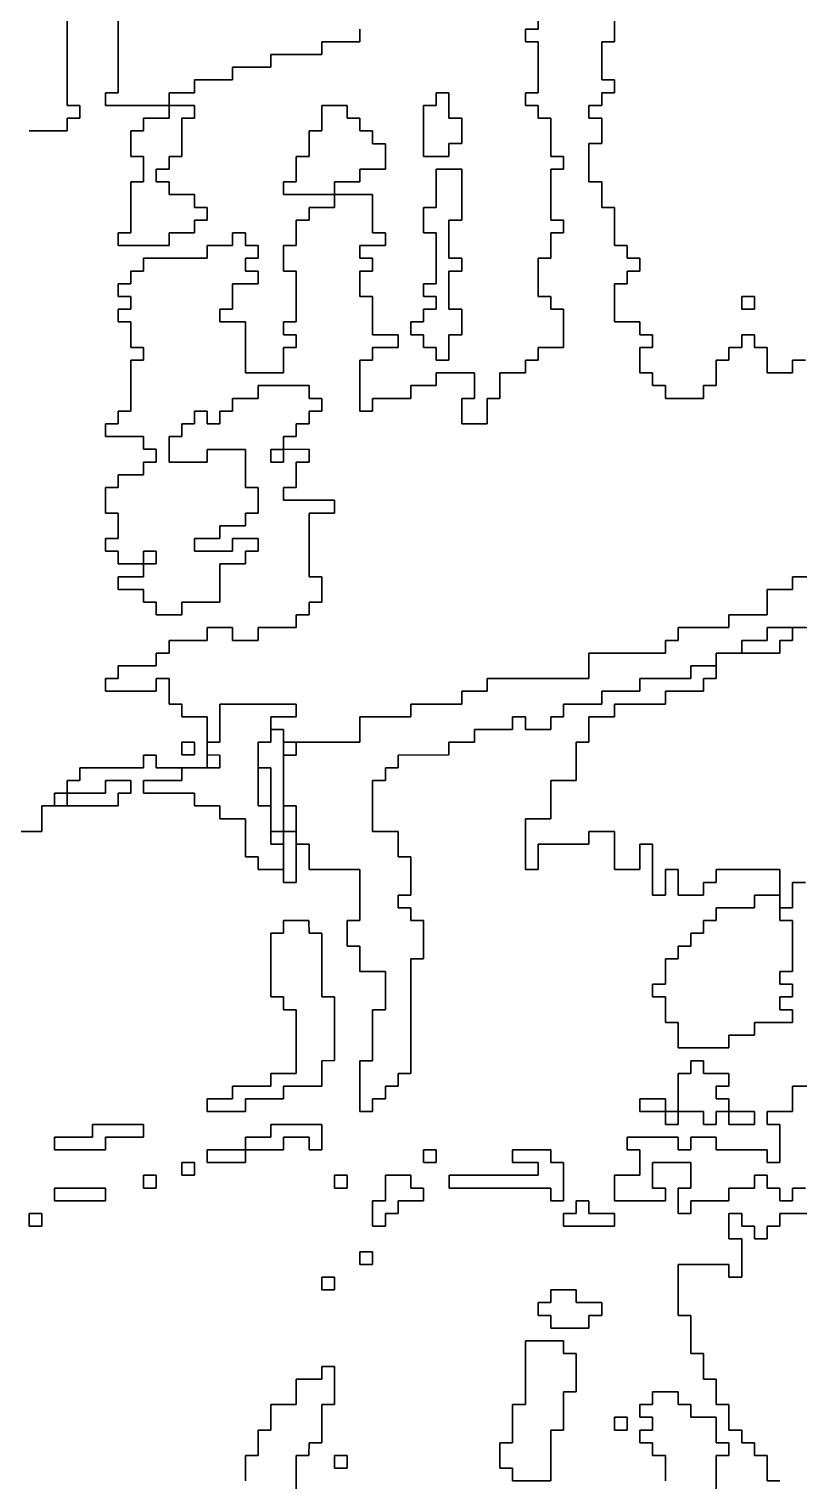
# Model space of a CAD drawing. Header units: metres. Extents: x 553506 to 563855, y 142925 to 150243.
# Drawn here: x 555700 to 555821, y 145208 to 145436 of the extents above; entities that cross this region are included whole.
import ezdxf

# ---------------------------------------------------------------- set-up
doc = ezdxf.new("R2010")
doc.units = ezdxf.units.M
doc.layers.add('C-FLOOD_ZONE_3', color=150, linetype='Continuous')

msp = doc.modelspace()

# ---------------------------------------------------------------- linework, layer by layer
at = {"layer": 'C-FLOOD_ZONE_3'}
for points in [[(555751.9994, 145436.0006), (555751.999, 145434.001), (555745.9994, 145434.0006), (555745.999, 145432.001), (555737.9994, 145432.0006), (555737.999, 145430.001), (555731.9994, 145430.0006), (555731.999, 145428.001), (555725.9994, 145428.0006), (555725.999, 145426.001), (555721.9994, 145426.0006), (555722, 145424), (555712.001, 145424.001), (555712.001, 145425.999), (555714.0006, 145425.9994), (555714.001, 145451.999)], [(555714.001, 145451.999), (555714.0006, 145425.9994), (555712.001, 145425.999), (555712.001, 145424.001), (555722, 145424), (555721.9994, 145426.0006), (555725.999, 145426.001), (555725.9994, 145428.0006), (555731.999, 145428.001), (555731.9994, 145430.0006), (555737.999, 145430.001), (555737.9994, 145432.0006), (555745.999, 145432.001), (555745.9994, 145434.0006), (555751.999, 145434.001), (555751.9994, 145436.0006)], [(555780.0006, 145444.0006), (555780.0006, 145435.9994), (555778.001, 145435.999), (555778.001, 145434.001), (555780.0006, 145434.0006), (555780.0006, 145425.9994), (555778.001, 145425.999), (555778.001, 145424.001), (555780.0006, 145424.0006), (555780.001, 145422.001), (555782.0006, 145422.0006), (555782.001, 145416.001), (555784.0006, 145416.0006), (555784.0006, 145413.9994), (555782.001, 145413.999), (555782.001, 145406.001), (555784.0006, 145406.0006), (555784.0006, 145403.9994), (555782.001, 145403.999), (555782.0006, 145399.9994), (555780.001, 145399.999), (555780.001, 145394.001), (555782.0006, 145394.0006), (555782.001, 145392.001), (555784.0006, 145392.0006), (555784.0006, 145385.9994), (555780.001, 145385.999), (555780.0006, 145383.9994), (555778.001, 145383.999), (555778.0006, 145381.9994), (555774.001, 145381.999), (555774.0006, 145377.9994), (555772.001, 145377.999), (555772.0006, 145373.9994), (555767.9994, 145373.9994), (555767.9994, 145378.0006), (555769.999, 145378.001), (555769.999, 145381.999), (555764.001, 145381.999), (555764.0006, 145379.9994), (555760.001, 145379.999), (555760.0006, 145377.9994), (555754.001, 145377.999), (555754.0006, 145375.9994), (555751.9994, 145375.9994), (555751.9994, 145384.0006), (555753.999, 145384.001), (555753.9994, 145386.0006), (555757.999, 145386.001), (555757.999, 145387.999), (555753.9994, 145387.9994), (555753.999, 145393.999), (555751.9994, 145393.9994), (555751.9994, 145398.0006), (555753.999, 145398.001), (555753.999, 145399.999), (555751.9994, 145399.9994), (555751.9994, 145402.0006), (555755.999, 145402.001), (555755.999, 145403.999), (555753.9994, 145403.9994), (555753.999, 145409.999), (555748, 145410), (555748.0006, 145407.9994), (555744.001, 145407.999), (555744.0006, 145405.9994), (555742.001, 145405.999), (555742.0006, 145401.9994), (555740.001, 145401.999), (555740.001, 145398.001), (555742.0006, 145398.0006), (555742.0006, 145389.9994), (555740.001, 145389.999), (555740.001, 145388.001), (555742.0006, 145388.0006), (555742.0006, 145385.9994), (555740.001, 145385.999), (555740.0006, 145381.9994), (555733.9994, 145381.9994), (555733.999, 145389.999), (555729.9994, 145389.9994), (555729.9994, 145392.0006), (555731.999, 145392.001), (555731.9994, 145396.0006), (555735.999, 145396.001), (555735.999, 145397.999), (555733.9994, 145397.9994), (555733.9994, 145400.0006), (555735.999, 145400.001), (555735.999, 145401.999), (555733.9994, 145401.9994), (555733.999, 145403.999), (555732.001, 145403.999), (555732.0006, 145401.9994), (555728.001, 145401.999), (555728.0006, 145399.9994), (555718.001, 145399.999), (555718.0006, 145397.9994), (555716.001, 145397.999), (555716.0006, 145395.9994), (555714.001, 145395.999), (555714.001, 145394.001), (555716.0006, 145394.0006), (555716.0006, 145391.9994), (555714.001, 145391.999), (555714.001, 145390.001), (555716.0006, 145390.0006), (555716.001, 145386.001), (555718.0006, 145386.0006), (555718.0006, 145383.9994), (555716.001, 145383.999), (555716.0006, 145375.9994), (555714.001, 145375.999), (555714.0006, 145373.9994), (555712.001, 145373.999), (555712.001, 145372.001), (555718.0006, 145372.0006), (555718.001, 145370.001), (555720.0006, 145370.0006), (555720.0006, 145367.9994), (555718.001, 145367.999), (555718.0006, 145365.9994), (555714.001, 145365.999), (555714.0006, 145363.9994), (555712.001, 145363.999), (555712.001, 145360.001), (555714.0006, 145360.0006), (555714.0006, 145355.9994), (555712.001, 145355.999), (555712.001, 145354.001), (555714.0006, 145354.0006), (555714.001, 145352.001), (555718, 145352), (555718.0006, 145349.9994), (555714.001, 145349.999), (555714.001, 145348.001), (555718.0006, 145348.0006), (555718.001, 145346.001), (555720.0006, 145346.0006), (555720.001, 145344.001), (555723.999, 145344.001), (555723.9994, 145346.0006), (555729.999, 145346.001), (555729.9994, 145352.0006), (555733.999, 145352.001), (555733.9994, 145354.0006), (555735.999, 145354.001), (555735.999, 145355.999), (555732.001, 145355.999), (555732.0006, 145353.9994), (555725.9994, 145353.9994), (555725.9994, 145356.0006), (555729.999, 145356.001), (555729.9994, 145358.0006), (555733.999, 145358.001), (555733.9994, 145360.0006), (555735.999, 145360.001), (555735.999, 145363.999), (555733.9994, 145363.9994), (555733.999, 145369.999), (555728.001, 145369.999), (555728.0006, 145367.9994), (555721.9994, 145367.9994), (555721.9994, 145372.0006), (555723.999, 145372.001), (555723.9994, 145374.0006), (555725.999, 145374.001), (555725.9994, 145376.0006), (555728.0006, 145376.0006), (555728.001, 145374.001), (555729.999, 145374.001), (555729.9994, 145376.0006), (555731.999, 145376.001), (555731.9994, 145378.0006), (555735.999, 145378.001), (555735.9994, 145380.0006), (555744.0006, 145380.0006), (555744.001, 145378.001), (555746.0006, 145378.0006), (555746.0006, 145375.9994), (555744.001, 145375.999), (555744.0006, 145373.9994), (555742.001, 145373.999), (555742.0006, 145371.9994), (555740.001, 145371.999), (555740, 145370), (555744.0006, 145370.0006), (555744.0006, 145367.9994), (555742.001, 145367.999), (555742.0006, 145363.9994), (555740.001, 145363.999), (555740.001, 145362.001), (555748.0006, 145362.0006), (555748.0006, 145359.9994), (555744.001, 145359.999), (555744.001, 145350.001), (555746.0006, 145350.0006), (555746.0006, 145345.9994), (555744.001, 145345.999), (555744.0006, 145343.9994), (555742.001, 145343.999), (555742.0006, 145341.9994), (555736.001, 145341.999), (555736.0006, 145339.9994), (555731.9994, 145339.9994), (555731.999, 145341.999), (555728.001, 145341.999), (555728.0006, 145339.9994), (555722.001, 145339.999), (555722.0006, 145337.9994), (555720.001, 145337.999), (555720.0006, 145335.9994), (555714.001, 145335.999), (555714.0006, 145333.9994), (555712.001, 145333.999), (555712.001, 145332.001), (555719.999, 145332.001), (555719.9994, 145334.0006), (555722.0006, 145334.0006), (555722.001, 145330.001), (555724.0006, 145330.0006), (555724.001, 145328.001), (555728.0006, 145328.0006), (555728.0005, 145324), (555728, 145320), (555720, 145320), (555720, 145322), (555718, 145322), (555718, 145320), (555708, 145320), (555708, 145318), (555706, 145318), (555706, 145315.999), (555704.001, 145315.999), (555704.001, 145314.0006), (555702, 145314), (555702, 145310), (555696, 145310)], [(555705.9994, 145444.0006), (555705.9994, 145423.9994), (555707.999, 145423.999), (555707.999, 145422.001), (555705.9994, 145422.0006), (555705.999, 145420.001), (555699.9994, 145420.0006)], [(555699.9994, 145420.0006), (555705.999, 145420.001), (555705.9994, 145422.0006), (555707.999, 145422.001), (555707.999, 145423.999), (555705.9994, 145423.9994), (555705.9994, 145444.0006)], [(555826, 145350), (555820, 145350), (555820, 145348), (555816, 145348), (555816, 145344), (555810, 145344), (555810, 145342), (555802, 145342), (555802, 145340), (555800, 145340), (555800, 145338), (555788, 145338), (555788, 145334), (555772, 145334), (555772, 145332), (555768, 145332), (555768, 145330), (555760, 145330), (555760, 145328), (555752, 145328), (555752, 145324), (555742.0006, 145324.0006), (555740.001, 145324.001), (555740.0006, 145326.0006), (555738, 145326.001), (555738, 145328), (555742, 145328), (555742, 145330), (555730, 145330), (555730, 145324), (555728.001, 145324), (555728.0006, 145328.0006), (555724.001, 145328.001), (555724.0006, 145330.0006), (555722.001, 145330.001), (555722.0006, 145334.0006), (555719.9994, 145334.0006), (555719.999, 145332.001), (555712.001, 145332.001), (555712.001, 145333.999), (555714.0006, 145333.9994), (555714.001, 145335.999), (555720.0006, 145335.9994), (555720.001, 145337.999), (555722.0006, 145337.9994), (555722.001, 145339.999), (555728.0006, 145339.9994), (555728.001, 145341.999), (555731.999, 145341.999), (555731.9994, 145339.9994), (555736.0006, 145339.9994), (555736.001, 145341.999), (555742.0006, 145341.9994), (555742.001, 145343.999), (555744.0006, 145343.9994), (555744.001, 145345.999), (555746.0006, 145345.9994), (555746.0006, 145350.0006), (555744.001, 145350.001), (555744.001, 145359.999), (555748.0006, 145359.9994), (555748.0006, 145362.0006), (555740.001, 145362.001), (555740.001, 145363.999), (555742.0006, 145363.9994), (555742.001, 145367.999), (555744.0006, 145367.9994), (555744.0006, 145370.0006), (555740, 145370), (555740.001, 145371.999), (555742.0006, 145371.9994), (555742.001, 145373.999), (555744.0006, 145373.9994), (555744.001, 145375.999), (555746.0006, 145375.9994), (555746.0006, 145378.0006), (555744.001, 145378.001), (555744.0006, 145380.0006), (555735.9994, 145380.0006), (555735.999, 145378.001), (555731.9994, 145378.0006), (555731.999, 145376.001), (555729.9994, 145376.0006), (555729.999, 145374.001), (555728.001, 145374.001), (555728.0006, 145376.0006), (555725.9994, 145376.0006), (555725.999, 145374.001), (555723.9994, 145374.0006), (555723.999, 145372.001), (555721.9994, 145372.0006), (555721.9994, 145367.9994), (555728.0006, 145367.9994), (555728.001, 145369.999), (555733.999, 145369.999), (555733.9994, 145363.9994), (555735.999, 145363.999), (555735.999, 145360.001), (555733.9994, 145360.0006), (555733.999, 145358.001), (555729.9994, 145358.0006), (555729.999, 145356.001), (555725.9994, 145356.0006), (555725.9994, 145353.9994), (555732.0006, 145353.9994), (555732.001, 145355.999), (555735.999, 145355.999), (555735.999, 145354.001), (555733.9994, 145354.0006), (555733.999, 145352.001), (555729.9994, 145352.0006), (555729.999, 145346.001), (555723.9994, 145346.0006), (555723.999, 145344.001), (555720.001, 145344.001), (555720.0006, 145346.0006), (555718.001, 145346.001), (555718.0006, 145348.0006), (555714.001, 145348.001), (555714.001, 145349.999), (555718.0006, 145349.9994), (555718, 145352), (555714.001, 145352.001), (555714.0006, 145354.0006), (555712.001, 145354.001), (555712.001, 145355.999), (555714.0006, 145355.9994), (555714.0006, 145360.0006), (555712.001, 145360.001), (555712.001, 145363.999), (555714.0006, 145363.9994), (555714.001, 145365.999), (555718.0006, 145365.9994), (555718.001, 145367.999), (555720.0006, 145367.9994), (555720.0006, 145370.0006), (555718.001, 145370.001), (555718.0006, 145372.0006), (555712.001, 145372.001), (555712.001, 145373.999), (555714.0006, 145373.9994), (555714.001, 145375.999), (555716.0006, 145375.9994), (555716.001, 145383.999), (555718.0006, 145383.9994), (555718.0006, 145386.0006), (555716.001, 145386.001), (555716.0006, 145390.0006), (555714.001, 145390.001), (555714.001, 145391.999), (555716.0006, 145391.9994), (555716.0006, 145394.0006), (555714.001, 145394.001), (555714.001, 145395.999), (555716.0006, 145395.9994), (555716.001, 145397.999), (555718.0006, 145397.9994), (555718.001, 145399.999), (555728.0006, 145399.9994), (555728.001, 145401.999), (555732.0006, 145401.9994), (555732.001, 145403.999), (555733.999, 145403.999), (555733.9994, 145401.9994), (555735.999, 145401.999), (555735.999, 145400.001), (555733.9994, 145400.0006), (555733.9994, 145397.9994), (555735.999, 145397.999), (555735.999, 145396.001), (555731.9994, 145396.0006), (555731.999, 145392.001), (555729.9994, 145392.0006), (555729.9994, 145389.9994), (555733.999, 145389.999), (555733.9994, 145381.9994), (555740.0006, 145381.9994), (555740.001, 145385.999), (555742.0006, 145385.9994), (555742.0006, 145388.0006), (555740.001, 145388.001), (555740.001, 145389.999), (555742.0006, 145389.9994), (555742.0006, 145398.0006), (555740.001, 145398.001), (555740.001, 145401.999), (555742.0006, 145401.9994), (555742.001, 145405.999), (555744.0006, 145405.9994), (555744.001, 145407.999), (555748.0006, 145407.9994), (555748, 145410), (555753.999, 145409.999), (555753.9994, 145403.9994), (555755.999, 145403.999), (555755.999, 145402.001), (555751.9994, 145402.0006), (555751.9994, 145399.9994), (555753.999, 145399.999), (555753.999, 145398.001), (555751.9994, 145398.0006), (555751.9994, 145393.9994), (555753.999, 145393.999), (555753.9994, 145387.9994), (555757.999, 145387.999), (555757.999, 145386.001), (555753.9994, 145386.0006), (555753.999, 145384.001), (555751.9994, 145384.0006), (555751.9994, 145375.9994), (555754.0006, 145375.9994), (555754.001, 145377.999), (555760.0006, 145377.9994), (555760.001, 145379.999), (555764.0006, 145379.9994), (555764.001, 145381.999), (555769.999, 145381.999), (555769.999, 145378.001), (555767.9994, 145378.0006), (555767.9994, 145373.9994), (555772.0006, 145373.9994), (555772.001, 145377.999), (555774.0006, 145377.9994), (555774.001, 145381.999), (555778.0006, 145381.9994), (555778.001, 145383.999), (555780.0006, 145383.9994), (555780.001, 145385.999), (555784.0006, 145385.9994), (555784.0006, 145392.0006), (555782.001, 145392.001), (555782.0006, 145394.0006), (555780.001, 145394.001), (555780.001, 145399.999), (555782.0006, 145399.9994), (555782.001, 145403.999), (555784.0006, 145403.9994), (555784.0006, 145406.0006), (555782.001, 145406.001), (555782.001, 145413.999), (555784.0006, 145413.9994), (555784.0006, 145416.0006), (555782.001, 145416.001), (555782.0006, 145422.0006), (555780.001, 145422.001), (555780.0006, 145424.0006), (555778.001, 145424.001), (555778.001, 145425.999), (555780.0006, 145425.9994), (555780.0006, 145434.0006), (555778.001, 145434.001), (555778.001, 145435.999), (555780.0006, 145435.9994), (555780.0006, 145444.0006)], [(555791.999, 145443.999), (555791.999, 145434.001), (555789.9994, 145434.0006), (555789.999, 145430), (555789.9994, 145427.9994), (555791.999, 145427.999), (555791.999, 145426.001), (555789.9994, 145426.0006), (555789.999, 145424.001), (555787.9994, 145424.0006), (555787.9994, 145421.9994), (555789.999, 145421.999), (555789.999, 145420), (555789.999, 145418.001), (555787.9994, 145418.0006), (555787.9994, 145411.9994), (555789.999, 145411.999), (555789.9994, 145407.9994), (555791.999, 145407.999), (555791.999, 145404), (555791.9994, 145401.9994), (555793.999, 145401.999), (555793.9994, 145399.9994), (555795.999, 145399.999), (555795.999, 145398.001), (555793.9994, 145398.0006), (555793.999, 145396.001), (555791.9994, 145396.0006), (555791.999, 145392), (555791.9994, 145389.9994), (555795.999, 145389.999), (555795.9994, 145387.9994), (555797.999, 145387.999), (555797.999, 145386.001), (555795.9994, 145386.0006), (555795.999, 145384), (555795.9994, 145381.9994), (555797.999, 145381.999), (555797.9994, 145379.9994), (555799.999, 145379.999), (555799.9994, 145377.9994), (555806.0006, 145377.9994), (555806.001, 145379.999), (555808.0006, 145379.9994), (555808.001, 145383.999), (555810.0006, 145383.9994), (555810.001, 145385.999), (555812.0006, 145385.9994), (555812.001, 145387.999), (555813.999, 145387.999), (555813.9994, 145385.9994), (555815.999, 145385.999), (555815.9994, 145381.9994), (555820.0006, 145381.9994), (555820.001, 145383.999), (555822, 145383.999)], [(555822, 145383.999), (555820.001, 145383.999), (555820.0006, 145381.9994), (555815.9994, 145381.9994), (555815.999, 145385.999), (555813.9994, 145385.9994), (555813.999, 145387.999), (555812.001, 145387.999), (555812.0006, 145385.9994), (555810.001, 145385.999), (555810.0006, 145383.9994), (555808.001, 145383.999), (555808.0006, 145379.9994), (555806.001, 145379.999), (555806.0006, 145377.9994), (555799.9994, 145377.9994), (555799.999, 145379.999), (555797.9994, 145379.9994), (555797.999, 145381.999), (555795.9994, 145381.9994), (555795.999, 145384), (555795.9994, 145386.0006), (555797.999, 145386.001), (555797.999, 145387.999), (555795.9994, 145387.9994), (555795.999, 145389.999), (555791.9994, 145389.9994), (555791.999, 145392), (555791.9994, 145396.0006), (555793.999, 145396.001), (555793.9994, 145398.0006), (555795.999, 145398.001), (555795.999, 145399.999), (555793.9994, 145399.9994), (555793.999, 145401.999), (555791.9994, 145401.9994), (555791.999, 145404), (555791.999, 145407.999), (555789.9994, 145407.9994), (555789.999, 145411.999), (555787.9994, 145411.9994), (555787.9994, 145418.0006), (555789.999, 145418.001), (555789.999, 145420), (555789.999, 145421.999), (555787.9994, 145421.9994), (555787.9994, 145424.0006), (555789.999, 145424.001), (555789.9994, 145426.0006), (555791.999, 145426.001), (555791.999, 145427.999), (555789.9994, 145427.9994), (555789.999, 145430), (555789.9994, 145434.0006), (555791.999, 145434.001), (555791.999, 145443.999)], [(555821.999, 145342.001), (555815.9994, 145342.0006), (555815.999, 145340.001), (555811.9994, 145340.0006), (555811.999, 145338.001), (555807.9994, 145338.0006), (555807.999, 145336.001), (555803.9994, 145336.0006), (555803.999, 145334.001), (555795.9994, 145334.0006), (555795.999, 145332.001), (555789.9994, 145332.0006), (555789.999, 145330.001), (555783.9994, 145330.0006), (555783.999, 145328.001), (555781.9994, 145328.0006), (555781.999, 145326.001), (555778.001, 145326.001), (555778.0006, 145328.0006), (555775.9994, 145328.0006), (555775.999, 145326.001), (555769.9994, 145326.0006), (555769.999, 145324.001), (555765.9994, 145324.0006), (555765.999, 145322.001), (555757.9994, 145322.0006), (555757.999, 145320.001), (555755.9994, 145320.0006), (555755.999, 145318.001), (555753.9994, 145318.0006), (555753.9994, 145309.9994), (555757.999, 145309.999), (555757.9994, 145305.9994), (555759.999, 145305.999), (555759.999, 145300.001), (555757.9994, 145300.0006), (555757.9994, 145297.9994), (555759.999, 145297.999), (555759.9994, 145295.9994), (555761.999, 145295.999), (555761.999, 145290.001), (555759.9994, 145290.0006), (555759.999, 145272.001), (555757.9994, 145272.0006), (555757.999, 145270.001), (555755.9994, 145270.0006), (555755.999, 145268.001), (555753.9994, 145268.0006), (555753.999, 145266.001), (555752.001, 145266.001), (555752.001, 145270), (555752.001, 145273.999), (555754.0006, 145273.9994), (555754.001, 145276), (555754.001, 145281.999), (555756.0006, 145281.9994), (555756.0006, 145288.0006), (555752.001, 145288.001), (555752.0006, 145292.0006), (555750.001, 145292.001), (555750.001, 145295.999), (555752.0006, 145295.9994), (555752.0006, 145304.0006), (555744.001, 145304.001), (555744.0006, 145308.0006), (555742.001, 145308.001), (555742.001, 145312), (555742.0006, 145314.0006), (555740.001, 145314.001), (555740.001, 145316), (555740.001, 145321.999), (555742.0006, 145321.9994), (555742.001, 145324), (555752, 145324), (555752, 145328), (555760, 145328), (555760, 145330), (555768, 145330), (555768, 145332), (555772, 145332), (555772, 145334), (555788, 145334), (555788, 145338), (555800, 145338), (555800, 145340), (555802, 145340), (555802, 145342), (555810, 145342), (555810, 145344), (555816, 145344), (555816, 145348), (555820, 145348), (555820, 145350), (555826, 145350)], [(555822, 145302), (555820, 145302), (555820, 145298), (555818, 145298), (555818, 145304), (555808, 145304), (555808, 145302), (555806, 145302), (555806, 145300), (555802, 145300), (555802, 145304), (555800, 145304), (555800, 145300), (555798, 145300), (555798, 145308), (555796, 145308), (555796, 145304), (555792, 145304), (555792, 145310), (555788, 145310), (555788, 145308), (555780, 145308), (555780, 145304), (555778, 145304), (555778, 145312), (555782, 145312), (555782, 145318), (555786, 145318), (555786, 145324), (555788, 145324), (555788, 145328), (555792, 145328), (555792, 145330), (555800, 145330), (555800, 145332), (555806, 145332), (555806, 145334), (555808, 145334), (555808, 145338), (555818, 145338), (555818, 145340), (555820, 145340), (555820, 145342), (555828, 145342)], [(555696, 145310), (555702, 145310), (555702, 145314), (555706, 145314.0005), (555713.999, 145314.001), (555713.9994, 145316.0006), (555715.999, 145316.001), (555715.999, 145317.999), (555712.001, 145317.999), (555712.0006, 145315.9994), (555706, 145315.999), (555706, 145318), (555708, 145318), (555708, 145320), (555718, 145320), (555718, 145322), (555720, 145322), (555720, 145320), (555724.001, 145319.9995), (555724.0006, 145317.9994), (555718.001, 145317.999), (555718.001, 145316.001), (555726.0006, 145316.0006), (555726.001, 145314.001), (555730.0006, 145314.0006), (555730.001, 145312.001), (555734.0006, 145312.0006), (555734.001, 145306.001), (555736.0006, 145306.0006), (555736.001, 145304.001), (555739.9994, 145304.001), (555740, 145302), (555741.9995, 145302), (555742, 145304.001), (555742, 145305.999), (555742.0005, 145308.001), (555744.0006, 145308.0006), (555744.001, 145304.001), (555752.0006, 145304.0006), (555752.0006, 145295.9994), (555750.001, 145295.999), (555750.001, 145292.001), (555752.0006, 145292.0006), (555752.001, 145288.001), (555756.0006, 145288.0006), (555756.0006, 145281.9994), (555754.001, 145281.999), (555754.001, 145276), (555754.0006, 145273.9994), (555752.001, 145273.999), (555752.001, 145270), (555752.001, 145266.001), (555753.999, 145266.001), (555753.9994, 145268.0006), (555755.999, 145268.001), (555755.9994, 145270.0006), (555757.999, 145270.001), (555757.9994, 145272.0006), (555759.999, 145272.001), (555759.9994, 145290.0006), (555761.999, 145290.001), (555761.999, 145295.999), (555759.9994, 145295.9994), (555759.999, 145297.999), (555757.9994, 145297.9994), (555757.9994, 145300.0006), (555759.999, 145300.001), (555759.999, 145305.999), (555757.9994, 145305.9994), (555757.999, 145309.999), (555753.9994, 145309.9994), (555753.9994, 145318.0006), (555755.999, 145318.001), (555755.9994, 145320.0006), (555757.999, 145320.001), (555757.9994, 145322.0006), (555765.999, 145322.001), (555765.9994, 145324.0006), (555769.999, 145324.001), (555769.9994, 145326.0006), (555775.999, 145326.001), (555775.9994, 145328.0006), (555778.0006, 145328.0006), (555778.001, 145326.001), (555781.999, 145326.001), (555781.9994, 145328.0006), (555783.999, 145328.001), (555783.9994, 145330.0006), (555789.999, 145330.001), (555789.9994, 145332.0006), (555795.999, 145332.001), (555795.9994, 145334.0006), (555803.999, 145334.001), (555803.9994, 145336.0006), (555807.9994, 145336.001), (555808, 145334), (555806, 145334), (555806, 145332), (555800, 145332), (555800, 145330), (555792, 145330), (555792, 145328), (555788, 145328), (555788, 145324), (555786, 145324), (555786, 145318), (555782, 145318), (555782, 145312), (555778, 145312), (555778, 145304), (555780, 145304), (555780, 145308), (555788, 145308), (555788, 145310), (555792, 145310), (555792, 145304), (555796, 145304), (555796, 145308), (555798, 145308), (555798, 145300), (555800, 145300), (555800, 145304), (555802, 145304), (555802, 145300), (555806, 145300), (555806, 145302), (555808, 145302), (555808, 145304), (555818, 145304), (555817.9994, 145299.999), (555814.001, 145299.999), (555814.0006, 145297.9994), (555808.001, 145297.999), (555808.0006, 145295.9994), (555806.001, 145295.999), (555806.0006, 145293.9994), (555804.001, 145293.999), (555804.0006, 145291.9994), (555802.001, 145291.999), (555802.0006, 145289.9994), (555800.001, 145289.999), (555800.0006, 145285.9994), (555798.001, 145285.999), (555798.001, 145284.001), (555800.0006, 145284.0006), (555800.001, 145280.001), (555802.0006, 145280.0006), (555802.001, 145276.001), (555809.999, 145276.001), (555809.9994, 145278.0006), (555813.999, 145278.001), (555813.9994, 145280.0006), (555819.999, 145280.001), (555819.999, 145281.999), (555817.9994, 145281.9994), (555817.9994, 145284.0006), (555819.999, 145284.001), (555819.999, 145285.999), (555817.9994, 145285.9994), (555817.9994, 145288.0006), (555819.999, 145288.001), (555819.999, 145295.999), (555817.9994, 145295.9994), (555817.9996, 145298), (555820, 145298), (555820, 145302), (555822, 145302)], [(555828.0006, 145269.9994), (555820.001, 145269.999), (555820.0006, 145265.9994), (555816.001, 145265.999), (555816.001, 145264.001), (555818.0006, 145264.0006), (555818.0006, 145257.9994), (555815.9994, 145257.9994), (555815.999, 145259.999), (555807.9994, 145259.9994), (555807.999, 145261.999), (555804.001, 145261.999), (555804.0006, 145259.9994), (555801.9994, 145259.9994), (555801.999, 145261.999), (555794.001, 145261.999), (555794.001, 145260.001), (555796.0006, 145260.0006), (555796.0006, 145255.9994), (555792.001, 145255.999), (555792.001, 145252.001), (555799.999, 145252.001), (555799.999, 145253.999), (555797.9994, 145253.9994), (555797.9994, 145258.0006), (555804.0006, 145258.0006), (555804.0006, 145253.9994), (555802.001, 145253.999), (555802.001, 145250.001), (555803.999, 145250.001), (555803.9994, 145252.0006), (555809.999, 145252.001), (555809.9994, 145254.0006), (555813.999, 145254.001), (555813.9994, 145256.0006), (555816.0006, 145256.0006), (555816.001, 145254.001), (555818.0006, 145254.0006), (555818.001, 145252.001), (555819.999, 145252.001), (555819.9994, 145254.0006), (555822.0006, 145254.0006)], [(555822.0006, 145254.0006), (555819.9994, 145254.0006), (555819.999, 145252.001), (555818.001, 145252.001), (555818.0006, 145254.0006), (555816.001, 145254.001), (555816.0006, 145256.0006), (555813.9994, 145256.0006), (555813.999, 145254.001), (555809.9994, 145254.0006), (555809.999, 145252.001), (555803.9994, 145252.0006), (555803.999, 145250.001), (555802.001, 145250.001), (555802.001, 145253.999), (555804.0006, 145253.9994), (555804.0006, 145258.0006), (555797.9994, 145258.0006), (555797.9994, 145253.9994), (555799.999, 145253.999), (555799.999, 145252.001), (555792.001, 145252.001), (555792.001, 145255.999), (555796.0006, 145255.9994), (555796.0006, 145260.0006), (555794.001, 145260.001), (555794.001, 145261.999), (555801.999, 145261.999), (555801.9994, 145259.9994), (555804.0006, 145259.9994), (555804.001, 145261.999), (555807.999, 145261.999), (555807.9994, 145259.9994), (555815.999, 145259.999), (555815.9994, 145257.9994), (555818.0006, 145257.9994), (555818.0006, 145264.0006), (555816.001, 145264.001), (555816.001, 145265.999), (555820.0006, 145265.9994), (555820.001, 145269.999), (555828.0006, 145269.9994)], [(555830.0006, 145249.9994), (555818.001, 145249.999), (555818.0006, 145247.9994), (555816.001, 145247.999), (555816.0006, 145245.9994), (555813.9994, 145245.9994), (555813.999, 145247.999), (555811.9994, 145247.9994), (555811.999, 145249.999), (555810.001, 145249.999), (555810.001, 145246.001), (555812.0006, 145246.0006), (555812.0006, 145239.9994), (555809.9994, 145239.9994), (555809.999, 145241.999), (555802.001, 145241.999), (555802.001, 145234.001), (555804.0006, 145234.0006), (555804.001, 145228.001), (555806.0006, 145228.0006), (555806.001, 145224.001), (555808.0006, 145224.0006), (555808.001, 145220.001), (555810.0006, 145220.0006), (555810.001, 145216.001), (555812.0006, 145216.0006), (555812.001, 145214.001), (555814.0006, 145214.0006), (555814.001, 145212.001), (555816.0006, 145212.0006), (555816.001, 145208.001), (555818.0006, 145208.0006)], [(555818.0006, 145208.0006), (555816.001, 145208.001), (555816.0006, 145212.0006), (555814.001, 145212.001), (555814.0006, 145214.0006), (555812.001, 145214.001), (555812.0006, 145216.0006), (555810.001, 145216.001), (555810.0006, 145220.0006), (555808.001, 145220.001), (555808.0006, 145224.0006), (555806.001, 145224.001), (555806.0006, 145228.0006), (555804.001, 145228.001), (555804.0006, 145234.0006), (555802.001, 145234.001), (555802.001, 145241.999), (555809.999, 145241.999), (555809.9994, 145239.9994), (555812.0006, 145239.9994), (555812.0006, 145246.0006), (555810.001, 145246.001), (555810.001, 145249.999), (555811.999, 145249.999), (555811.9994, 145247.9994), (555813.999, 145247.999), (555813.9994, 145245.9994), (555816.0006, 145245.9994), (555816.001, 145247.999), (555818.0006, 145247.9994), (555818.001, 145249.999), (555830.0006, 145249.9994)], [(555741.999, 145206.001), (555741.9994, 145212.0006), (555743.999, 145212.001), (555743.9994, 145214.0006), (555745.999, 145214.001), (555745.9994, 145220.0006), (555747.999, 145220.001), (555747.999, 145225.999), (555746.001, 145225.999), (555746.0006, 145223.9994), (555742.001, 145223.999), (555742.0006, 145219.9994), (555738.001, 145219.999), (555738.0006, 145215.9994), (555736.001, 145215.999), (555736.0006, 145211.9994), (555734.001, 145211.999), (555734.0006, 145207.9994)], [(555734.0006, 145207.9994), (555734.001, 145211.999), (555736.0006, 145211.9994), (555736.001, 145215.999), (555738.0006, 145215.9994), (555738.001, 145219.999), (555742.0006, 145219.9994), (555742.001, 145223.999), (555746.0006, 145223.9994), (555746.001, 145225.999), (555747.999, 145225.999), (555747.999, 145220.001), (555745.9994, 145220.0006), (555745.999, 145214.001), (555743.9994, 145214.0006), (555743.999, 145212.001), (555741.9994, 145212.0006), (555741.999, 145206.001)], [(555807.9994, 145205.9994), (555807.9994, 145212.0006), (555809.999, 145212.001), (555809.999, 145213.999), (555807.9994, 145213.9994), (555807.999, 145217.999), (555803.9994, 145217.9994), (555803.999, 145219.999), (555801.9994, 145219.9994), (555801.999, 145221.999), (555798.001, 145221.999), (555798.0006, 145219.9994), (555796.001, 145219.999), (555796.001, 145218.001), (555798.0006, 145218.0006), (555798.0006, 145215.9994), (555796.001, 145215.999), (555796.001, 145214.001), (555798.0006, 145214.0006), (555798.001, 145212.001), (555800.0006, 145212.0006), (555800.0006, 145207.9994)], [(555800.0006, 145207.9994), (555800.0006, 145212.0006), (555798.001, 145212.001), (555798.0006, 145214.0006), (555796.001, 145214.001), (555796.001, 145215.999), (555798.0006, 145215.9994), (555798.0006, 145218.0006), (555796.001, 145218.001), (555796.001, 145219.999), (555798.0006, 145219.9994), (555798.001, 145221.999), (555801.999, 145221.999), (555801.9994, 145219.9994), (555803.999, 145219.999), (555803.9994, 145217.9994), (555807.999, 145217.999), (555807.9994, 145213.9994), (555809.999, 145213.999), (555809.999, 145212.001), (555807.9994, 145212.0006), (555807.9994, 145205.9994)]]:
    msp.add_lwpolyline(points, dxfattribs=at)
for points in [[(555762.001, 145423.999), (555764.0006, 145423.9994), (555764.001, 145425.999), (555765.999, 145425.999), (555765.9994, 145421.9994), (555767.999, 145421.999), (555767.999, 145418.001), (555765.9994, 145418.0006), (555765.999, 145416.001), (555762.001, 145416.001), (555762.001, 145423.999)], [(555764.001, 145425.999), (555764.0006, 145423.9994), (555762.001, 145423.999), (555762.001, 145416.001), (555765.999, 145416.001), (555765.9994, 145418.0006), (555767.999, 145418.001), (555767.999, 145421.999), (555765.9994, 145421.9994), (555765.999, 145425.999), (555764.001, 145425.999)], [(555721.9994, 145404.0006), (555721.999, 145402.001), (555714.001, 145402.001), (555714.001, 145403.999), (555716.0006, 145403.9994), (555716.001, 145411.999), (555718.0006, 145411.9994), (555718.0006, 145416.0006), (555716.001, 145416.001), (555716.001, 145419.999), (555718.0006, 145419.9994), (555718.001, 145421.999), (555722.0006, 145421.9994), (555722, 145424), (555725.999, 145423.999), (555725.999, 145422.001), (555723.9994, 145422.0006), (555723.999, 145416.001), (555721.9994, 145416.0006), (555721.999, 145414.001), (555719.9994, 145414.0006), (555719.9994, 145411.9994), (555721.999, 145411.999), (555721.9994, 145409.9994), (555725.999, 145409.999), (555725.9994, 145407.9994), (555727.999, 145407.999), (555727.999, 145406.001), (555725.9994, 145406.0006), (555725.999, 145404.001), (555721.9994, 145404.0006)], [(555722.0006, 145421.9994), (555718.001, 145421.999), (555718.0006, 145419.9994), (555716.001, 145419.999), (555716.001, 145416.001), (555718.0006, 145416.0006), (555718.0006, 145411.9994), (555716.001, 145411.999), (555716.0006, 145403.9994), (555714.001, 145403.999), (555714.001, 145402.001), (555721.999, 145402.001), (555721.9994, 145404.0006), (555725.999, 145404.001), (555725.9994, 145406.0006), (555727.999, 145406.001), (555727.999, 145407.999), (555725.9994, 145407.9994), (555725.999, 145409.999), (555721.9994, 145409.9994), (555721.999, 145411.999), (555719.9994, 145411.9994), (555719.9994, 145414.0006), (555721.999, 145414.001), (555721.9994, 145416.0006), (555723.999, 145416.001), (555723.9994, 145422.0006), (555725.999, 145422.001), (555725.999, 145423.999), (555722, 145424), (555722.0006, 145421.9994)], [(555747.9994, 145412.0006), (555748, 145410), (555740.001, 145410.001), (555740.001, 145411.999), (555742.0006, 145411.9994), (555742.001, 145415.999), (555744.0006, 145415.9994), (555744.001, 145419.999), (555746.0006, 145419.9994), (555746.001, 145423.999), (555749.999, 145423.999), (555749.9994, 145421.9994), (555751.999, 145421.999), (555751.9994, 145419.9994), (555753.999, 145419.999), (555753.9994, 145417.9994), (555755.999, 145417.999), (555755.999, 145414.001), (555751.9994, 145414.0006), (555751.999, 145412.001), (555747.9994, 145412.0006)], [(555747.9994, 145412.0006), (555751.999, 145412.001), (555751.9994, 145414.0006), (555755.999, 145414.001), (555755.999, 145417.999), (555753.9994, 145417.9994), (555753.999, 145419.999), (555751.9994, 145419.9994), (555751.999, 145421.999), (555749.9994, 145421.9994), (555749.999, 145423.999), (555746.001, 145423.999), (555746.0006, 145419.9994), (555744.001, 145419.999), (555744.0006, 145415.9994), (555742.001, 145415.999), (555742.0006, 145411.9994), (555740.001, 145411.999), (555740.001, 145410.001), (555748, 145410), (555747.9994, 145412.0006)], [(555767.999, 145398.001), (555765.9994, 145398.0006), (555765.9994, 145391.9994), (555767.999, 145391.999), (555767.999, 145388.001), (555765.9994, 145388.0006), (555765.999, 145384.001), (555764.001, 145384.001), (555764.0006, 145386.0006), (555762.001, 145386.001), (555762.0006, 145388.0006), (555760.001, 145388.001), (555760.001, 145389.999), (555762.0006, 145389.9994), (555762.001, 145391.999), (555764.0006, 145391.9994), (555764.0006, 145394.0006), (555762.001, 145394.001), (555762.001, 145395.999), (555764.0006, 145395.9994), (555764.0006, 145404.0006), (555762.001, 145404.001), (555762.001, 145407.999), (555764.0006, 145407.9994), (555764.001, 145413.999), (555767.999, 145413.999), (555767.999, 145406.001), (555765.9994, 145406.0006), (555765.9994, 145399.9994), (555767.999, 145399.999), (555767.999, 145398.001)], [(555764.0006, 145386.0006), (555764.001, 145384.001), (555765.999, 145384.001), (555765.9994, 145388.0006), (555767.999, 145388.001), (555767.999, 145391.999), (555765.9994, 145391.9994), (555765.9994, 145398.0006), (555767.999, 145398.001), (555767.999, 145399.999), (555765.9994, 145399.9994), (555765.9994, 145406.0006), (555767.999, 145406.001), (555767.999, 145413.999), (555764.001, 145413.999), (555764.0006, 145407.9994), (555762.001, 145407.999), (555762.001, 145404.001), (555764.0006, 145404.0006), (555764.0006, 145395.9994), (555762.001, 145395.999), (555762.001, 145394.001), (555764.0006, 145394.0006), (555764.0006, 145391.9994), (555762.001, 145391.999), (555762.0006, 145389.9994), (555760.001, 145389.999), (555760.001, 145388.001), (555762.0006, 145388.0006), (555762.001, 145386.001), (555764.0006, 145386.0006)], [(555812.001, 145392.001), (555812.001, 145393.999), (555813.999, 145393.999), (555813.999, 145392.001), (555812.001, 145392.001)], [(555812.001, 145393.999), (555812.001, 145392.001), (555813.999, 145392.001), (555813.999, 145393.999), (555812.001, 145393.999)], [(555738.001, 145369.999), (555740, 145370), (555739.999, 145368.001), (555738.001, 145368.001), (555738.001, 145369.999)], [(555738.001, 145369.999), (555738.001, 145368.001), (555739.999, 145368.001), (555740, 145370), (555738.001, 145369.999)], [(555720.0006, 145351.9994), (555720.0006, 145354.0006), (555717.9994, 145354.0006), (555718, 145352), (555720.0006, 145351.9994)], [(555717.9994, 145354.0006), (555720.0006, 145354.0006), (555720.0006, 145351.9994), (555718, 145352), (555717.9994, 145354.0006)], [(555811.9994, 145340.0006), (555815.999, 145340.001), (555815.9994, 145342.0006), (555820, 145342.0004), (555820, 145340), (555818, 145340), (555818, 145338), (555811.999, 145338.0007), (555811.9994, 145340.0006)], [(555735.9994, 145313.9994), (555737.999, 145313.999), (555737.9994, 145307.9994), (555739.999, 145307.999), (555739.999, 145306), (555739.999, 145304.001), (555736.001, 145304.001), (555736.0006, 145306.0006), (555734.001, 145306.001), (555734.0006, 145312.0006), (555730.001, 145312.001), (555730.0006, 145314.0006), (555726.001, 145314.001), (555726.0006, 145316.0006), (555718.001, 145316.001), (555718.001, 145317.999), (555724.0006, 145317.9994), (555724.001, 145319.999), (555730.0006, 145319.9994), (555730.0006, 145322.0006), (555728.001, 145322.001), (555728.001, 145324), (555730, 145324), (555730, 145330), (555742, 145330), (555742, 145328), (555738, 145328), (555737.9994, 145326.0006), (555737.999, 145324.001), (555735.9994, 145324.0006), (555735.9994, 145313.9994)], [(555740, 145322), (555740, 145316), (555740, 145312.001), (555740, 145310), (555738, 145310), (555738, 145315.999), (555737.9995, 145320), (555736, 145320), (555736, 145324), (555738, 145324), (555738, 145326.001), (555740.0006, 145326.0006), (555740.0005, 145324.0005), (555740, 145322)], [(555724.001, 145322.001), (555724.001, 145323.999), (555725.999, 145323.999), (555725.999, 145322.001), (555724.001, 145322.001)], [(555724.001, 145323.999), (555724.001, 145322.001), (555725.999, 145322.001), (555725.999, 145323.999), (555724.001, 145323.999)], [(555740, 145324), (555742.001, 145324), (555742.0006, 145321.9994), (555740.0003, 145321.9997), (555740, 145324)], [(555728.0006, 145322.001), (555730.0006, 145322.0006), (555730.0006, 145319.9994), (555728, 145319.9997), (555728.0006, 145322.001)], [(555706, 145314.001), (555706, 145315.999), (555712.0006, 145315.9994), (555712.001, 145317.999), (555715.999, 145317.999), (555715.999, 145316.001), (555713.9994, 145316.0006), (555713.999, 145314.001), (555706, 145314.001)], [(555735.9997, 145320), (555737.9995, 145320), (555738, 145315.999), (555737.9994, 145313.999), (555735.9994, 145313.9994), (555735.9997, 145320)], [(555706, 145315.999), (555706, 145314.001), (555704.001, 145314.001), (555704.001, 145315.999), (555706, 145315.999)], [(555740, 145312.001), (555740.0006, 145314.001), (555742.0006, 145314.0006), (555742.001, 145312), (555742.0004, 145310), (555740, 145310), (555740, 145312.001)], [(555737.9996, 145310), (555740, 145310), (555739.9995, 145307.999), (555737.9994, 145307.9994), (555737.9996, 145310)], [(555740, 145306), (555740, 145307.999), (555740, 145310), (555742, 145310), (555742, 145308.001), (555742, 145305.999), (555742, 145304.001), (555741.9995, 145302), (555740, 145302), (555740, 145306)], [(555798.001, 145285.999), (555800.0006, 145285.9994), (555800.001, 145289.999), (555802.0006, 145289.9994), (555802.001, 145291.999), (555804.0006, 145291.9994), (555804.001, 145293.999), (555806.0006, 145293.9994), (555806.001, 145295.999), (555808.0006, 145295.9994), (555808.001, 145297.999), (555814.0006, 145297.9994), (555814.001, 145299.999), (555817.999, 145299.999), (555817.9994, 145295.9994), (555819.999, 145295.999), (555819.999, 145288.001), (555817.9994, 145288.0006), (555817.9994, 145285.9994), (555819.999, 145285.999), (555819.999, 145284.001), (555817.9994, 145284.0006), (555817.9994, 145281.9994), (555819.999, 145281.999), (555819.999, 145280.001), (555813.9994, 145280.0006), (555813.999, 145278.001), (555809.9994, 145278.0006), (555809.999, 145276.001), (555802.001, 145276.001), (555802.0006, 145280.0006), (555800.001, 145280.001), (555800.0006, 145284.0006), (555798.001, 145284.001), (555798.001, 145285.999)], [(555740.001, 145295.999), (555740.0006, 145293.9994), (555738.001, 145293.999), (555738.001, 145284.001), (555740.0006, 145284.0006), (555740.001, 145282.001), (555742.0006, 145282.0006), (555742.0006, 145271.9994), (555738.001, 145271.999), (555738.0006, 145269.9994), (555732.001, 145269.999), (555732.0006, 145267.9994), (555728.001, 145267.999), (555728.001, 145266.001), (555732, 145266.001), (555733.999, 145266.001), (555733.9994, 145268.0006), (555738, 145268.001), (555739.999, 145268.001), (555739.9994, 145270.0006), (555744, 145270.001), (555745.999, 145270.001), (555745.9994, 145274.0006), (555747.999, 145274.001), (555747.999, 145283.999), (555745.9994, 145283.9994), (555745.999, 145292), (555745.999, 145293.999), (555743.9994, 145293.9994), (555743.999, 145295.999), (555740.001, 145295.999)], [(555738, 145268.001), (555733.9994, 145268.0006), (555733.999, 145266.001), (555732, 145266.001), (555728.001, 145266.001), (555728.001, 145267.999), (555732.0006, 145267.9994), (555732.001, 145269.999), (555738.0006, 145269.9994), (555738.001, 145271.999), (555742.0006, 145271.9994), (555742.0006, 145282.0006), (555740.001, 145282.001), (555740.0006, 145284.0006), (555738.001, 145284.001), (555738.001, 145293.999), (555740.0006, 145293.9994), (555740.001, 145295.999), (555743.999, 145295.999), (555743.9994, 145293.9994), (555745.999, 145293.999), (555745.999, 145292), (555745.9994, 145283.9994), (555747.999, 145283.999), (555747.999, 145274.001), (555745.9994, 145274.0006), (555745.999, 145270.001), (555744, 145270.001), (555739.9994, 145270.0006), (555739.999, 145268.001), (555738, 145268.001)], [(555806.0006, 145266.0006), (555806.001, 145264.001), (555807.999, 145264.001), (555807.9994, 145266.0006), (555810, 145266), (555809.999, 145267.999), (555807.9994, 145267.9994), (555807.9994, 145270.0006), (555809.999, 145270.001), (555809.999, 145271.999), (555805.9994, 145271.9994), (555805.999, 145273.999), (555804.001, 145273.999), (555804.0006, 145271.9994), (555802.001, 145271.999), (555802, 145266), (555806.0006, 145266.0006)], [(555809.999, 145270.001), (555807.9994, 145270.0006), (555807.9994, 145267.9994), (555809.999, 145267.999), (555810, 145266), (555807.9994, 145266.0006), (555807.999, 145264.001), (555806.001, 145264.001), (555806.0006, 145266.0006), (555802, 145266), (555802.001, 145271.999), (555804.0006, 145271.9994), (555804.001, 145273.999), (555805.999, 145273.999), (555805.9994, 145271.9994), (555809.999, 145271.999), (555809.999, 145270.001)], [(555796.001, 145266.001), (555800, 145266), (555799.999, 145267.999), (555796.001, 145267.999), (555796.001, 145266.001)], [(555799.999, 145267.999), (555800, 145266), (555796.001, 145266.001), (555796.001, 145267.999), (555799.999, 145267.999)], [(555800.001, 145264.001), (555801.999, 145264.001), (555802, 145266), (555800, 145266), (555800.001, 145264.001)], [(555800.001, 145264.001), (555800, 145266), (555802, 145266), (555801.999, 145264.001), (555800.001, 145264.001)], [(555810.001, 145264.001), (555813.999, 145264.001), (555813.999, 145265.999), (555810, 145266), (555810.001, 145264.001)], [(555810.001, 145264.001), (555810, 145266), (555813.999, 145265.999), (555813.999, 145264.001), (555810.001, 145264.001)], [(555704.001, 145260.001), (555708, 145260.001), (555711.999, 145260.001), (555711.9994, 145262.0006), (555717.999, 145262.001), (555717.999, 145263.999), (555710.001, 145263.999), (555710.0006, 145261.9994), (555704.001, 145261.999), (555704.001, 145260.001)], [(555717.999, 145263.999), (555717.999, 145262.001), (555711.9994, 145262.0006), (555711.999, 145260.001), (555708, 145260.001), (555704.001, 145260.001), (555704.001, 145261.999), (555710.0006, 145261.9994), (555710.001, 145263.999), (555717.999, 145263.999)], [(555744.0006, 145262.0006), (555744.001, 145260.001), (555745.999, 145260.001), (555745.999, 145262), (555745.999, 145263.999), (555740, 145263.999), (555738.001, 145263.999), (555738.0006, 145261.9994), (555736, 145261.999), (555734.001, 145261.999), (555734, 145260), (555739.999, 145260.001), (555739.9994, 145262.0006), (555744.0006, 145262.0006)], [(555739.999, 145260.001), (555734, 145260), (555734.001, 145261.999), (555736, 145261.999), (555738.0006, 145261.9994), (555738.001, 145263.999), (555740, 145263.999), (555745.999, 145263.999), (555745.999, 145262), (555745.999, 145260.001), (555744.001, 145260.001), (555744.0006, 145262.0006), (555739.9994, 145262.0006), (555739.999, 145260.001)], [(555728.001, 145259.999), (555728.001, 145258.001), (555733.999, 145258.001), (555734, 145260), (555728.001, 145259.999)], [(555728.001, 145259.999), (555734, 145260), (555733.999, 145258.001), (555728.001, 145258.001), (555728.001, 145259.999)], [(555763.999, 145259.999), (555762.001, 145259.999), (555762.001, 145258.001), (555763.999, 145258.001), (555763.999, 145259.999)], [(555762.001, 145258.001), (555762.001, 145259.999), (555763.999, 145259.999), (555763.999, 145258.001), (555762.001, 145258.001)], [(555766.001, 145255.999), (555766.001, 145254.001), (555782.0006, 145254.0006), (555782.001, 145252.001), (555783.999, 145252.001), (555783.999, 145257.999), (555781.9994, 145257.9994), (555781.999, 145259.999), (555776.001, 145259.999), (555776.001, 145258.001), (555780.0006, 145258.0006), (555780.0006, 145255.9994), (555766.001, 145255.999)], [(555766.001, 145255.999), (555780.0006, 145255.9994), (555780.0006, 145258.0006), (555776.001, 145258.001), (555776.001, 145259.999), (555781.999, 145259.999), (555781.9994, 145257.9994), (555783.999, 145257.999), (555783.999, 145252.001), (555782.001, 145252.001), (555782.0006, 145254.0006), (555766.001, 145254.001), (555766.001, 145255.999)], [(555725.999, 145257.999), (555724.001, 145257.999), (555724.001, 145256.001), (555725.999, 145256.001), (555725.999, 145257.999)], [(555724.001, 145256.001), (555724.001, 145257.999), (555725.999, 145257.999), (555725.999, 145256.001), (555724.001, 145256.001)], [(555719.999, 145254.001), (555719.999, 145255.999), (555718.001, 145255.999), (555718.001, 145254.001), (555719.999, 145254.001)], [(555718.001, 145255.999), (555719.999, 145255.999), (555719.999, 145254.001), (555718.001, 145254.001), (555718.001, 145255.999)], [(555749.999, 145254.001), (555749.999, 145255.999), (555748.001, 145255.999), (555748.001, 145254.001), (555749.999, 145254.001)], [(555748.001, 145255.999), (555749.999, 145255.999), (555749.999, 145254.001), (555748.001, 145254.001), (555748.001, 145255.999)], [(555754.001, 145248.001), (555755.999, 145248.001), (555755.9994, 145250.0006), (555757.999, 145250.001), (555757.9994, 145252.0006), (555761.999, 145252.001), (555761.999, 145253.999), (555759.9994, 145253.9994), (555759.999, 145255.999), (555756.001, 145255.999), (555756.0006, 145251.9994), (555754.001, 145251.999), (555754.001, 145248.001)], [(555755.9994, 145250.0006), (555755.999, 145248.001), (555754.001, 145248.001), (555754.001, 145251.999), (555756.0006, 145251.9994), (555756.001, 145255.999), (555759.999, 145255.999), (555759.9994, 145253.9994), (555761.999, 145253.999), (555761.999, 145252.001), (555757.9994, 145252.0006), (555757.999, 145250.001), (555755.9994, 145250.0006)], [(555704.001, 145253.999), (555704.001, 145252.001), (555711.999, 145252.001), (555711.999, 145253.999), (555706, 145253.999), (555704.001, 145253.999)], [(555711.999, 145253.999), (555711.999, 145252.001), (555704.001, 145252.001), (555704.001, 145253.999), (555706, 145253.999), (555711.999, 145253.999)], [(555784.001, 145248.001), (555791.999, 145248.001), (555791.999, 145249.999), (555787.9994, 145249.9994), (555787.999, 145251.999), (555786.001, 145251.999), (555786.0006, 145249.9994), (555784.001, 145249.999), (555784.001, 145248.001)], [(555787.999, 145251.999), (555787.9994, 145249.9994), (555791.999, 145249.999), (555791.999, 145248.001), (555784.001, 145248.001), (555784.001, 145249.999), (555786.0006, 145249.9994), (555786.001, 145251.999), (555787.999, 145251.999)], [(555701.999, 145249.999), (555700.001, 145249.999), (555700.001, 145248.001), (555701.999, 145248.001), (555701.999, 145249.999)], [(555701.999, 145249.999), (555701.999, 145248.001), (555700.001, 145248.001), (555700.001, 145249.999), (555701.999, 145249.999)], [(555753.999, 145243.999), (555752.001, 145243.999), (555752.001, 145242.001), (555753.999, 145242.001), (555753.999, 145243.999)], [(555752.001, 145242.001), (555752.001, 145243.999), (555753.999, 145243.999), (555753.999, 145242.001), (555752.001, 145242.001)], [(555747.999, 145239.999), (555746.001, 145239.999), (555746.001, 145238.001), (555747.999, 145238.001), (555747.999, 145239.999)], [(555746.001, 145238.001), (555746.001, 145239.999), (555747.999, 145239.999), (555747.999, 145238.001), (555746.001, 145238.001)], [(555787.999, 145232.001), (555787.9994, 145234.0006), (555789.999, 145234.001), (555789.999, 145235.999), (555785.9994, 145235.9994), (555785.999, 145237.999), (555782.001, 145237.999), (555782.0006, 145235.9994), (555780.001, 145235.999), (555780.001, 145234.001), (555782.0006, 145234.0006), (555782.001, 145232.001), (555787.999, 145232.001)], [(555789.999, 145234.001), (555787.9994, 145234.0006), (555787.999, 145232.001), (555782.001, 145232.001), (555782.0006, 145234.0006), (555780.001, 145234.001), (555780.001, 145235.999), (555782.0006, 145235.9994), (555782.001, 145237.999), (555785.999, 145237.999), (555785.9994, 145235.9994), (555789.999, 145235.999), (555789.999, 145234.001)], [(555781.999, 145208.001), (555781.9994, 145216.0006), (555783.999, 145216.001), (555783.9994, 145222.0006), (555785.999, 145222.001), (555785.999, 145227.999), (555783.9994, 145227.9994), (555783.999, 145229.999), (555778.001, 145229.999), (555778.0006, 145219.9994), (555776.001, 145219.999), (555776.0006, 145213.9994), (555774.001, 145213.999), (555774.001, 145210.001), (555776.0006, 145210.0006), (555776.001, 145208.001), (555781.999, 145208.001)], [(555783.999, 145229.999), (555783.9994, 145227.9994), (555785.999, 145227.999), (555785.999, 145222.001), (555783.9994, 145222.0006), (555783.999, 145216.001), (555781.9994, 145216.0006), (555781.999, 145208.001), (555776.001, 145208.001), (555776.0006, 145210.0006), (555774.001, 145210.001), (555774.001, 145213.999), (555776.0006, 145213.9994), (555776.001, 145219.999), (555778.0006, 145219.9994), (555778.001, 145229.999), (555783.999, 145229.999)], [(555793.999, 145217.999), (555792.001, 145217.999), (555792.001, 145216.001), (555793.999, 145216.001), (555793.999, 145217.999)], [(555792.001, 145216.001), (555792.001, 145217.999), (555793.999, 145217.999), (555793.999, 145216.001), (555792.001, 145216.001)], [(555749.999, 145211.999), (555748.001, 145211.999), (555748.001, 145210.001), (555749.999, 145210.001), (555749.999, 145211.999)], [(555748.001, 145210.001), (555748.001, 145211.999), (555749.999, 145211.999), (555749.999, 145210.001), (555748.001, 145210.001)]]:
    msp.add_lwpolyline(points, close=True, dxfattribs=at)

doc.saveas('drawing.dxf')
